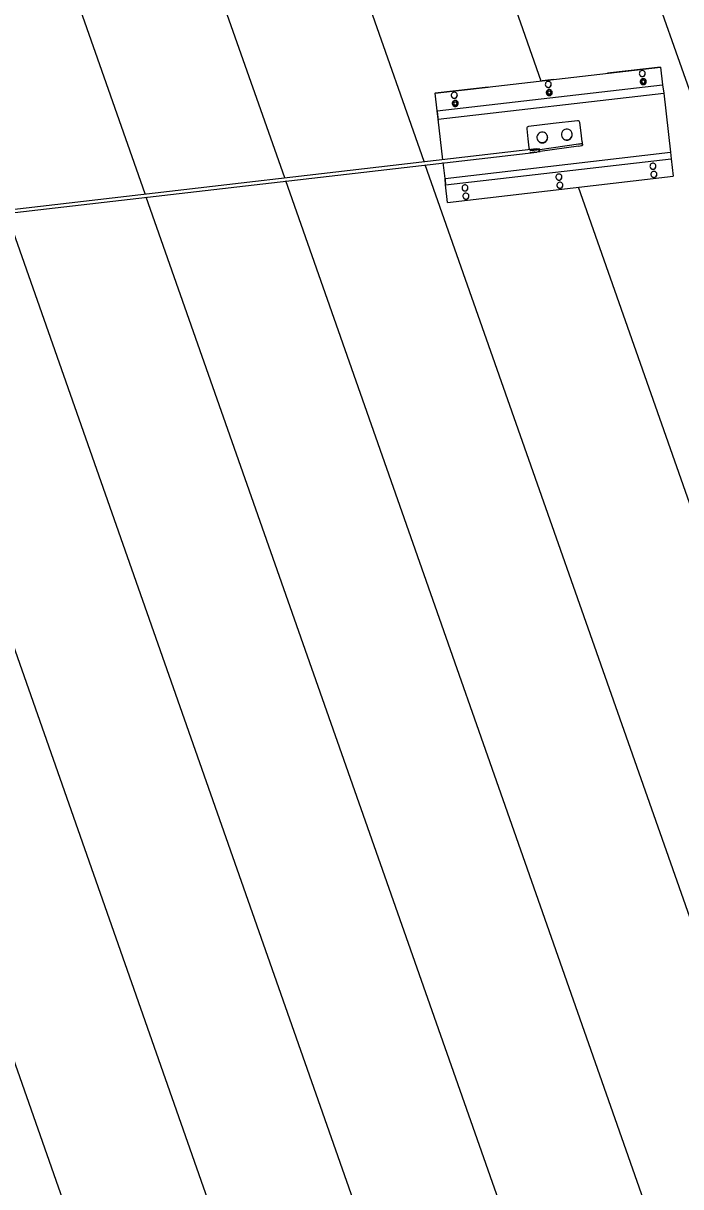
# Model space of a CAD drawing. Header units: millimetres. Extents: x -2355779 to -2216356, y 3874558 to 4068437.
# Drawn here: x -2311568 to -2309970, y 3978117 to 3980943 of the extents above; entities that cross this region are included whole.
import ezdxf

# ---------------------------------------------------------------- set-up
doc = ezdxf.new("R2010")
doc.units = ezdxf.units.MM
for name, color, linetype, lineweight in [('A-ANNO-DIMS', 211, 'Continuous', 5), ('A-ANNO-DIMS-200', 211, 'Continuous', 5), ('A-ROOF-PATT', 132, 'Continuous', 5), ('Q-SPCQ', 91, 'Continuous', 5)]:
    doc.layers.add(name, color=color, linetype=linetype, lineweight=lineweight)
doc.styles.add('Arial', font='arial.ttf', dxfattribs={"height": 500})
doc.dimstyles.new('2_5-Diagonal-_deg_-Decimal_O', dxfattribs={"dimscale": 304.8, "dimtxt": 510.1297, "dimasz": 0.984252, "dimexe": 0.656168, "dimexo": 0.0625, "dimgap": 0.984252, "dimtad": 1, "dimdec": 0, "dimzin": 0, "dimdsep": 46, "dimtxsty": 'Arial', "dimblk1": 'OBLIQUE', "dimblk2": 'OBLIQUE', "dimsah": 1, "dimcen": 0.09, "dimdle": 0.656168, "dimazin": 0, "dimtfac": 1, "dimtdec": 4, "dimtix": 1, "dimtmove": 0, "dimatfit": 3, "dimfxl": 3.28084, "dimfxlon": 1, "dimtvp": 1, "dimtfill": 1, "dimtolj": 1, "dimtzin": 0, "dimlwd": 15, "dimlwe": 15, "dimarcsym": 2})

# ---------------------------------------------------------------- blocks, each defined once
blk = doc.blocks.new('Static Line_Sayfa_Metal Deck_Pan Mount - Up to 15 _ pitch - Max 2 Users-1848369-GA - Part B 6m')
at = {"layer": 'Q-SPCQ'}
for p, q in [((-2310567.3, 3980773.2), (-2310019, 3980836.6)), ((-2310567.3, 3980773.1), (-2310019, 3980836.5)), ((-2310148.2, 3980821.9), (-2310019.1, 3980836.8)), ((-2310019, 3980836.6), (-2310148.2, 3980821.7)), ((-2310148.2, 3980821.7), (-2310148.2, 3980821.9)), ((-2310070.4, 3980818.9), (-2310070.4, 3980818.8)), ((-2310056.6, 3980823.6), (-2310056.6, 3980823.7)), ((-2310019.1, 3980836.8), (-2310019, 3980836.6)), ((-2310019, 3980836.6), (-2310019, 3980836.5)), ((-2310019, 3980836.5), (-2310014.1, 3980793.9)), ((-2310562.4, 3980730.5), (-2310014.1, 3980793.9)), ((-2310307.3, 3980803.5), (-2310293.2, 3980805.1)), ((-2310293.2, 3980804.9), (-2310307.2, 3980803.3)), ((-2310298.9, 3980792.5), (-2310298.9, 3980792.4)), ((-2310293.2, 3980805.1), (-2310279.2, 3980806.7)), ((-2310279.2, 3980806.6), (-2310293.2, 3980804.9)), ((-2310285.1, 3980797.2), (-2310285.1, 3980797.3)), ((-2310279.2, 3980806.7), (-2310279.2, 3980806.6)), ((-2310065.8, 3980800.8), (-2310064, 3980805.1)), ((-2310063.9, 3980804.9), (-2310065.7, 3980800.7)), ((-2310065.7, 3980800.7), (-2310063, 3980797)), ((-2310064, 3980805.1), (-2310059.4, 3980805.6)), ((-2310064, 3980805.1), (-2310063.9, 3980804.9)), ((-2310059.3, 3980805.4), (-2310063.9, 3980804.9)), ((-2310058.5, 3980797.7), (-2310063, 3980797.2)), ((-2310063, 3980797), (-2310058.4, 3980797.5)), ((-2310059.4, 3980805.6), (-2310056.7, 3980801.9)), ((-2310059.4, 3980805.6), (-2310059.3, 3980805.4)), ((-2310056.6, 3980801.7), (-2310059.3, 3980805.4)), ((-2310056.7, 3980801.9), (-2310058.5, 3980797.7)), ((-2310058.5, 3980797.7), (-2310058.4, 3980797.5)), ((-2310058.4, 3980797.5), (-2310056.6, 3980801.7)), ((-2310014.1, 3980793.9), (-2310011.1, 3980773.4)), ((-2310567.4, 3980773.4), (-2310438.3, 3980788.3)), ((-2310567.4, 3980773.4), (-2310567.3, 3980773.2)), ((-2310438.2, 3980788.2), (-2310567.3, 3980773.2)), ((-2310567.3, 3980773.1), (-2310567.3, 3980773.2)), ((-2310562.4, 3980730.5), (-2310567.3, 3980773.1)), ((-2310559.4, 3980710), (-2310011.1, 3980773.4)), ((-2310527.3, 3980766), (-2310527.3, 3980766)), ((-2310513.5, 3980770.8), (-2310513.6, 3980770.9)), ((-2310438.2, 3980788.2), (-2310438.3, 3980788.3)), ((-2310294.2, 3980774.4), (-2310292.4, 3980778.6)), ((-2310292.4, 3980778.5), (-2310294.2, 3980774.3)), ((-2310291.5, 3980770.7), (-2310294.2, 3980774.4)), ((-2310294.2, 3980774.3), (-2310291.5, 3980770.6)), ((-2310292.4, 3980778.6), (-2310287.9, 3980779.2)), ((-2310287.8, 3980779), (-2310292.4, 3980778.5)), ((-2310292.4, 3980778.6), (-2310292.4, 3980778.5)), ((-2310286.9, 3980771.3), (-2310291.5, 3980770.7)), ((-2310291.5, 3980770.6), (-2310286.9, 3980771.1)), ((-2310291.5, 3980770.7), (-2310291.5, 3980770.6)), ((-2310287.9, 3980779.2), (-2310285.1, 3980775.5)), ((-2310287.9, 3980779.2), (-2310287.8, 3980779)), ((-2310285.1, 3980775.3), (-2310287.8, 3980779)), ((-2310286.9, 3980771.1), (-2310285.1, 3980775.3)), ((-2310011.1, 3980773.4), (-2309994.6, 3980629.8)), ((-2310522.7, 3980748), (-2310520.9, 3980752.2)), ((-2310520.8, 3980752), (-2310522.6, 3980747.8)), ((-2310522.6, 3980747.8), (-2310519.9, 3980744.1)), ((-2310520.9, 3980752.2), (-2310516.3, 3980752.7)), ((-2310520.8, 3980752), (-2310520.9, 3980752.2)), ((-2310516.3, 3980752.6), (-2310520.8, 3980752)), ((-2310515.4, 3980744.8), (-2310520, 3980744.3)), ((-2310519.9, 3980744.1), (-2310515.3, 3980744.7)), ((-2310516.3, 3980752.7), (-2310513.6, 3980749.1)), ((-2310516.3, 3980752.6), (-2310516.3, 3980752.7)), ((-2310513.5, 3980748.9), (-2310516.3, 3980752.6)), ((-2310513.6, 3980749.1), (-2310515.4, 3980744.8)), ((-2310515.3, 3980744.7), (-2310515.4, 3980744.8)), ((-2310515.3, 3980744.7), (-2310513.5, 3980748.9)), ((-2310559.4, 3980710), (-2310562.4, 3980730.5)), ((-2310562.2, 3980728.6), (-2310559.3, 3980708)), ((-2310548.2, 3980611.8), (-2310559.4, 3980710)), ((-2310220.8, 3980706.3), (-2310280.4, 3980699.4)), ((-2310344.4, 3980687), (-2310341.5, 3980662.2)), ((-2310280.4, 3980699.4), (-2310340, 3980692.5)), ((-2310234.7, 3980676.8), (-2310234.9, 3980677.4)), ((-2310215.5, 3980703), (-2310215.6, 3980703.2)), ((-2310212.4, 3980677.1), (-2310215.2, 3980701.9)), ((-2310209.9, 3980655.3), (-2310212.4, 3980677.1)), ((-2310341.5, 3980662.2), (-2310339, 3980640.3)), ((-2310319, 3980661.9), (-2310318.8, 3980661.3)), ((-2310312.4, 3980636.8), (-2310218.9, 3980650)), ((-2310294.3, 3980669.9), (-2310294.5, 3980670.5)), ((-2310259.4, 3980668.8), (-2310259.2, 3980668.2)), ((-2310209.4, 3980651.9), (-2310209.5, 3980652.1)), ((-2310208.8, 3980647), (-2310209.4, 3980651.9)), ((-2310320.5, 3980638.2), (-2316004.8, 3979979.8)), ((-2316003.9, 3979971.8), (-2310319.6, 3980630.3)), ((-2310542.9, 3980566.4), (-2309994.6, 3980629.8)), ((-2310218.3, 3980645.1), (-2310311.9, 3980631.9)), ((-2310208.9, 3980647.2), (-2310208.8, 3980647)), ((-2309994.6, 3980629.8), (-2309993.4, 3980614.2)), ((-2310542.9, 3980566.4), (-2310547.3, 3980604.8)), ((-2310541.7, 3980550.7), (-2309993.4, 3980614.2)), ((-2310044.5, 3980593.7), (-2310044.5, 3980593.6)), ((-2310030.7, 3980598.4), (-2310030.7, 3980598.5)), ((-2309993.4, 3980614.2), (-2309988.5, 3980571.6)), ((-2310543.2, 3980568.6), (-2310542, 3980553)), ((-2310541.7, 3980550.7), (-2310542.9, 3980566.4)), ((-2310536.8, 3980508.2), (-2309988.5, 3980571.6)), ((-2310273, 3980567.2), (-2310272.9, 3980567.2)), ((-2310259.2, 3980572), (-2310259.2, 3980572.1)), ((-2310042.2, 3980573.8), (-2310042.2, 3980573.7)), ((-2310028.4, 3980578.6), (-2310028.4, 3980578.7)), ((-2310536.8, 3980508.2), (-2310541.7, 3980550.7)), ((-2310501.4, 3980540.8), (-2310501.4, 3980540.7)), ((-2310487.6, 3980545.6), (-2310487.7, 3980545.7)), ((-2310270.7, 3980547.4), (-2310270.7, 3980547.3)), ((-2310256.9, 3980552.2), (-2310256.9, 3980552.2)), ((-2310499.1, 3980521), (-2310499.1, 3980520.9)), ((-2310485.3, 3980525.7), (-2310485.4, 3980525.8))]:
    blk.add_line(p, q, dxfattribs=at)
at = {"layer": 'Q-SPCQ', "flags": 128}
for points in [[(-2310070.4, 3980818.8), (-2310070.3, 3980818.5), (-2310070.2, 3980818.3), (-2310070.1, 3980818), (-2310069.9, 3980817.7), (-2310069.8, 3980817.5), (-2310069.6, 3980817.2), (-2310069.5, 3980817), (-2310069.3, 3980816.8), (-2310069.1, 3980816.5), (-2310068.9, 3980816.3), (-2310068.7, 3980816.1), (-2310068.5, 3980815.9), (-2310068.3, 3980815.7), (-2310068.1, 3980815.5), (-2310067.8, 3980815.3), (-2310067.6, 3980815.2), (-2310067.3, 3980815), (-2310067.1, 3980814.9), (-2310066.8, 3980814.7), (-2310066.6, 3980814.6), (-2310066.3, 3980814.5), (-2310066, 3980814.4), (-2310065.7, 3980814.3), (-2310065.5, 3980814.2), (-2310065.2, 3980814.1), (-2310064.9, 3980814.1), (-2310064.6, 3980814), (-2310064.3, 3980814), (-2310064, 3980813.9), (-2310063.7, 3980813.9), (-2310063.5, 3980813.9), (-2310063.2, 3980813.9), (-2310062.9, 3980814), (-2310062.6, 3980814), (-2310062.3, 3980814), (-2310062, 3980814.1), (-2310061.7, 3980814.1), (-2310061.4, 3980814.2), (-2310061.2, 3980814.3), (-2310060.9, 3980814.4), (-2310060.6, 3980814.5), (-2310060.4, 3980814.6), (-2310060.1, 3980814.8), (-2310059.8, 3980814.9), (-2310059.6, 3980815.1), (-2310059.3, 3980815.2), (-2310059.1, 3980815.4), (-2310058.9, 3980815.6), (-2310058.7, 3980815.8), (-2310058.4, 3980816), (-2310058.2, 3980816.2), (-2310058, 3980816.4), (-2310057.8, 3980816.6), (-2310057.7, 3980816.8), (-2310057.5, 3980817.1), (-2310057.3, 3980817.3), (-2310057.2, 3980817.6), (-2310057, 3980817.8), (-2310056.9, 3980818.1), (-2310056.8, 3980818.4), (-2310056.7, 3980818.6), (-2310056.6, 3980818.9), (-2310056.5, 3980819.2), (-2310056.4, 3980819.5), (-2310056.4, 3980819.7), (-2310056.3, 3980820), (-2310056.3, 3980820.3), (-2310056.2, 3980820.6), (-2310056.2, 3980820.9), (-2310056.2, 3980821.2), (-2310056.2, 3980821.5), (-2310056.2, 3980821.8), (-2310056.3, 3980822.1)], [(-2310056.3, 3980822.1), (-2310056.3, 3980822.3), (-2310056.3, 3980822.6), (-2310056.4, 3980822.9), (-2310056.5, 3980823.2), (-2310056.6, 3980823.5), (-2310056.6, 3980823.6)], [(-2310298.9, 3980792.4), (-2310298.7, 3980792.1), (-2310298.6, 3980791.8), (-2310298.5, 3980791.6), (-2310298.4, 3980791.3), (-2310298.2, 3980791.1), (-2310298.1, 3980790.8), (-2310297.9, 3980790.6), (-2310297.7, 3980790.3), (-2310297.6, 3980790.1), (-2310297.4, 3980789.9), (-2310297.2, 3980789.7), (-2310297, 3980789.5), (-2310296.7, 3980789.3), (-2310296.5, 3980789.1), (-2310296.3, 3980788.9), (-2310296, 3980788.7), (-2310295.8, 3980788.6), (-2310295.5, 3980788.4), (-2310295.3, 3980788.3), (-2310295, 3980788.2), (-2310294.8, 3980788.1), (-2310294.5, 3980788), (-2310294.2, 3980787.9), (-2310293.9, 3980787.8), (-2310293.6, 3980787.7), (-2310293.4, 3980787.6), (-2310293.1, 3980787.6), (-2310292.8, 3980787.5), (-2310292.5, 3980787.5), (-2310292.2, 3980787.5), (-2310291.9, 3980787.5), (-2310291.6, 3980787.5), (-2310291.3, 3980787.5), (-2310291, 3980787.6), (-2310290.8, 3980787.6), (-2310290.5, 3980787.7), (-2310290.2, 3980787.7), (-2310289.9, 3980787.8), (-2310289.6, 3980787.9), (-2310289.3, 3980788), (-2310289.1, 3980788.1), (-2310288.8, 3980788.2), (-2310288.6, 3980788.4), (-2310288.3, 3980788.5), (-2310288, 3980788.6), (-2310287.8, 3980788.8), (-2310287.6, 3980789), (-2310287.3, 3980789.2), (-2310287.1, 3980789.3), (-2310286.9, 3980789.5), (-2310286.7, 3980789.8), (-2310286.5, 3980790), (-2310286.3, 3980790.2), (-2310286.1, 3980790.4), (-2310286, 3980790.7), (-2310285.8, 3980790.9), (-2310285.6, 3980791.1), (-2310285.5, 3980791.4), (-2310285.4, 3980791.7), (-2310285.3, 3980791.9), (-2310285.1, 3980792.2), (-2310285, 3980792.5), (-2310285, 3980792.8), (-2310284.9, 3980793), (-2310284.8, 3980793.3), (-2310284.8, 3980793.6), (-2310284.7, 3980793.9), (-2310284.7, 3980794.2), (-2310284.7, 3980794.5), (-2310284.7, 3980794.8), (-2310284.7, 3980795.1), (-2310284.7, 3980795.4), (-2310284.7, 3980795.6)], [(-2310284.7, 3980795.6), (-2310284.8, 3980795.9), (-2310284.8, 3980796.2), (-2310284.9, 3980796.5), (-2310284.9, 3980796.8), (-2310285, 3980797.1), (-2310285.1, 3980797.2)], [(-2310068.1, 3980799), (-2310068, 3980798.8), (-2310067.9, 3980798.5), (-2310067.8, 3980798.2), (-2310067.6, 3980798), (-2310067.5, 3980797.7), (-2310067.3, 3980797.5), (-2310067.2, 3980797.2), (-2310067, 3980797), (-2310066.8, 3980796.8), (-2310066.6, 3980796.6), (-2310066.4, 3980796.3), (-2310066.2, 3980796.1), (-2310066, 3980795.9), (-2310065.8, 3980795.8), (-2310065.6, 3980795.6), (-2310065.3, 3980795.4), (-2310065.1, 3980795.3), (-2310064.8, 3980795.1), (-2310064.6, 3980795), (-2310064.3, 3980794.8), (-2310064, 3980794.7), (-2310063.8, 3980794.6), (-2310063.5, 3980794.5), (-2310063.2, 3980794.4), (-2310062.9, 3980794.4), (-2310062.6, 3980794.3), (-2310062.4, 3980794.3), (-2310062.1, 3980794.2), (-2310061.8, 3980794.2), (-2310061.5, 3980794.2), (-2310061.2, 3980794.2), (-2310060.9, 3980794.2), (-2310060.6, 3980794.2), (-2310060.3, 3980794.2), (-2310060, 3980794.3), (-2310059.8, 3980794.3), (-2310059.5, 3980794.4), (-2310059.2, 3980794.5), (-2310058.9, 3980794.6), (-2310058.6, 3980794.7), (-2310058.4, 3980794.8), (-2310058.1, 3980794.9), (-2310057.8, 3980795), (-2310057.6, 3980795.2), (-2310057.3, 3980795.3), (-2310057.1, 3980795.5), (-2310056.9, 3980795.6), (-2310056.6, 3980795.8), (-2310056.4, 3980796), (-2310056.2, 3980796.2), (-2310056, 3980796.4), (-2310055.8, 3980796.6), (-2310055.6, 3980796.9), (-2310055.4, 3980797.1), (-2310055.3, 3980797.3), (-2310055.1, 3980797.6), (-2310054.9, 3980797.8), (-2310054.8, 3980798.1), (-2310054.7, 3980798.3), (-2310054.6, 3980798.6), (-2310054.4, 3980798.9), (-2310054.3, 3980799.1), (-2310054.3, 3980799.4), (-2310054.2, 3980799.7), (-2310054.1, 3980800), (-2310054.1, 3980800.3), (-2310054, 3980800.6), (-2310054, 3980800.8), (-2310054, 3980801.1), (-2310054, 3980801.4), (-2310054, 3980801.7), (-2310054, 3980802), (-2310054, 3980802.3)], [(-2310054, 3980802.3), (-2310054.1, 3980802.6), (-2310054.1, 3980802.9), (-2310054.2, 3980803.1), (-2310054.2, 3980803.4), (-2310054.3, 3980803.7), (-2310054.4, 3980803.9)], [(-2310527.3, 3980766), (-2310527.2, 3980765.7), (-2310527.1, 3980765.4), (-2310527, 3980765.1), (-2310526.8, 3980764.9), (-2310526.7, 3980764.6), (-2310526.5, 3980764.4), (-2310526.4, 3980764.1), (-2310526.2, 3980763.9), (-2310526, 3980763.7), (-2310525.8, 3980763.5), (-2310525.6, 3980763.3), (-2310525.4, 3980763), (-2310525.2, 3980762.9), (-2310525, 3980762.7), (-2310524.7, 3980762.5), (-2310524.5, 3980762.3), (-2310524.3, 3980762.2), (-2310524, 3980762), (-2310523.7, 3980761.9), (-2310523.5, 3980761.8), (-2310523.2, 3980761.6), (-2310522.9, 3980761.5), (-2310522.7, 3980761.4), (-2310522.4, 3980761.3), (-2310522.1, 3980761.3), (-2310521.8, 3980761.2), (-2310521.5, 3980761.2), (-2310521.2, 3980761.1), (-2310521, 3980761.1), (-2310520.7, 3980761.1), (-2310520.4, 3980761.1), (-2310520.1, 3980761.1), (-2310519.8, 3980761.1), (-2310519.5, 3980761.1), (-2310519.2, 3980761.2), (-2310518.9, 3980761.2), (-2310518.6, 3980761.3), (-2310518.4, 3980761.4), (-2310518.1, 3980761.5), (-2310517.8, 3980761.6), (-2310517.5, 3980761.7), (-2310517.3, 3980761.8), (-2310517, 3980761.9), (-2310516.8, 3980762.1), (-2310516.5, 3980762.2), (-2310516.3, 3980762.4), (-2310516, 3980762.6), (-2310515.8, 3980762.7), (-2310515.6, 3980762.9), (-2310515.4, 3980763.1), (-2310515.2, 3980763.3), (-2310515, 3980763.5), (-2310514.8, 3980763.8), (-2310514.6, 3980764), (-2310514.4, 3980764.2), (-2310514.3, 3980764.5), (-2310514.1, 3980764.7), (-2310514, 3980765), (-2310513.8, 3980765.2), (-2310513.7, 3980765.5), (-2310513.6, 3980765.8), (-2310513.5, 3980766.1), (-2310513.4, 3980766.3), (-2310513.3, 3980766.6), (-2310513.3, 3980766.9), (-2310513.2, 3980767.2), (-2310513.2, 3980767.5), (-2310513.2, 3980767.8), (-2310513.1, 3980768.1), (-2310513.1, 3980768.3), (-2310513.1, 3980768.6), (-2310513.2, 3980768.9), (-2310513.2, 3980769.2)], [(-2310513.2, 3980769.2), (-2310513.2, 3980769.5), (-2310513.3, 3980769.8), (-2310513.3, 3980770.1), (-2310513.4, 3980770.4), (-2310513.5, 3980770.6), (-2310513.5, 3980770.8)], [(-2310296.6, 3980772.6), (-2310296.5, 3980772.3), (-2310296.4, 3980772.1), (-2310296.2, 3980771.8), (-2310296.1, 3980771.5), (-2310296, 3980771.3), (-2310295.8, 3980771), (-2310295.6, 3980770.8), (-2310295.5, 3980770.6), (-2310295.3, 3980770.3), (-2310295.1, 3980770.1), (-2310294.9, 3980769.9), (-2310294.7, 3980769.7), (-2310294.5, 3980769.5), (-2310294.2, 3980769.3), (-2310294, 3980769.2), (-2310293.8, 3980769), (-2310293.5, 3980768.8), (-2310293.3, 3980768.7), (-2310293, 3980768.5), (-2310292.8, 3980768.4), (-2310292.5, 3980768.3), (-2310292.2, 3980768.2), (-2310292, 3980768.1), (-2310291.7, 3980768), (-2310291.4, 3980767.9), (-2310291.1, 3980767.9), (-2310290.8, 3980767.8), (-2310290.5, 3980767.8), (-2310290.2, 3980767.8), (-2310289.9, 3980767.8), (-2310289.7, 3980767.8), (-2310289.4, 3980767.8), (-2310289.1, 3980767.8), (-2310288.8, 3980767.8), (-2310288.5, 3980767.9), (-2310288.2, 3980767.9), (-2310287.9, 3980768), (-2310287.6, 3980768), (-2310287.4, 3980768.1), (-2310287.1, 3980768.2), (-2310286.8, 3980768.3), (-2310286.6, 3980768.5), (-2310286.3, 3980768.6), (-2310286, 3980768.7), (-2310285.8, 3980768.9), (-2310285.6, 3980769.1), (-2310285.3, 3980769.2), (-2310285.1, 3980769.4), (-2310284.9, 3980769.6), (-2310284.7, 3980769.8), (-2310284.4, 3980770), (-2310284.3, 3980770.2), (-2310284.1, 3980770.4), (-2310283.9, 3980770.7), (-2310283.7, 3980770.9), (-2310283.6, 3980771.1), (-2310283.4, 3980771.4), (-2310283.3, 3980771.6), (-2310283.1, 3980771.9), (-2310283, 3980772.2), (-2310282.9, 3980772.4), (-2310282.8, 3980772.7), (-2310282.7, 3980773), (-2310282.6, 3980773.3), (-2310282.6, 3980773.6), (-2310282.5, 3980773.8), (-2310282.5, 3980774.1), (-2310282.5, 3980774.4), (-2310282.4, 3980774.7), (-2310282.4, 3980775), (-2310282.4, 3980775.3), (-2310282.4, 3980775.6), (-2310282.5, 3980775.9)], [(-2310282.5, 3980775.9), (-2310282.5, 3980776.2), (-2310282.6, 3980776.4), (-2310282.6, 3980776.7), (-2310282.7, 3980777), (-2310282.8, 3980777.3), (-2310282.8, 3980777.4)], [(-2310525, 3980746.2), (-2310524.9, 3980745.9), (-2310524.8, 3980745.6), (-2310524.7, 3980745.4), (-2310524.6, 3980745.1), (-2310524.4, 3980744.9), (-2310524.3, 3980744.6), (-2310524.1, 3980744.4), (-2310523.9, 3980744.2), (-2310523.8, 3980743.9), (-2310523.6, 3980743.7), (-2310523.4, 3980743.5), (-2310523.2, 3980743.3), (-2310522.9, 3980743.1), (-2310522.7, 3980742.9), (-2310522.5, 3980742.7), (-2310522.2, 3980742.6), (-2310522, 3980742.4), (-2310521.7, 3980742.3), (-2310521.5, 3980742.1), (-2310521.2, 3980742), (-2310521, 3980741.9), (-2310520.7, 3980741.8), (-2310520.4, 3980741.7), (-2310520.1, 3980741.6), (-2310519.9, 3980741.5), (-2310519.6, 3980741.5), (-2310519.3, 3980741.4), (-2310519, 3980741.4), (-2310518.7, 3980741.3), (-2310518.4, 3980741.3), (-2310518.1, 3980741.3), (-2310517.8, 3980741.3), (-2310517.5, 3980741.4), (-2310517.2, 3980741.4), (-2310517, 3980741.4), (-2310516.7, 3980741.5), (-2310516.4, 3980741.5), (-2310516.1, 3980741.6), (-2310515.8, 3980741.7), (-2310515.6, 3980741.8), (-2310515.3, 3980741.9), (-2310515, 3980742), (-2310514.8, 3980742.2), (-2310514.5, 3980742.3), (-2310514.3, 3980742.5), (-2310514, 3980742.6), (-2310513.8, 3980742.8), (-2310513.6, 3980743), (-2310513.3, 3980743.2), (-2310513.1, 3980743.4), (-2310512.9, 3980743.6), (-2310512.7, 3980743.8), (-2310512.5, 3980744), (-2310512.3, 3980744.2), (-2310512.2, 3980744.5), (-2310512, 3980744.7), (-2310511.9, 3980745), (-2310511.7, 3980745.2), (-2310511.6, 3980745.5), (-2310511.5, 3980745.7), (-2310511.4, 3980746), (-2310511.3, 3980746.3), (-2310511.2, 3980746.6), (-2310511.1, 3980746.9), (-2310511, 3980747.1), (-2310511, 3980747.4), (-2310510.9, 3980747.7), (-2310510.9, 3980748), (-2310510.9, 3980748.3), (-2310510.9, 3980748.6), (-2310510.9, 3980748.9), (-2310510.9, 3980749.2), (-2310510.9, 3980749.4)], [(-2310510.9, 3980749.4), (-2310511, 3980749.7), (-2310511, 3980750), (-2310511.1, 3980750.3), (-2310511.2, 3980750.6), (-2310511.2, 3980750.9), (-2310511.3, 3980751)], [(-2310234, 3980674), (-2310234.1, 3980674.5), (-2310234.2, 3980675), (-2310234.3, 3980675.5), (-2310234.4, 3980676), (-2310234.6, 3980676.5), (-2310234.7, 3980676.8)], [(-2310318.8, 3980661.3), (-2310318.6, 3980660.8), (-2310318.4, 3980660.3), (-2310318.2, 3980659.9), (-2310318, 3980659.4), (-2310317.7, 3980658.9), (-2310317.4, 3980658.5), (-2310317.1, 3980658.1), (-2310316.8, 3980657.7), (-2310316.5, 3980657.3), (-2310316.2, 3980656.9), (-2310315.8, 3980656.5), (-2310315.4, 3980656.1), (-2310315, 3980655.8), (-2310314.6, 3980655.4), (-2310314.2, 3980655.1), (-2310313.8, 3980654.8), (-2310313.4, 3980654.5), (-2310312.9, 3980654.3), (-2310312.5, 3980654), (-2310312, 3980653.8), (-2310311.5, 3980653.6), (-2310311, 3980653.4), (-2310310.5, 3980653.2), (-2310310, 3980653.1), (-2310309.5, 3980653), (-2310309, 3980652.9), (-2310308.5, 3980652.8), (-2310308, 3980652.7), (-2310307.5, 3980652.7), (-2310307, 3980652.6), (-2310306.4, 3980652.6), (-2310305.9, 3980652.6), (-2310305.4, 3980652.7), (-2310304.9, 3980652.7), (-2310304.4, 3980652.8), (-2310303.9, 3980652.9), (-2310303.4, 3980653), (-2310302.9, 3980653.2), (-2310302.4, 3980653.3), (-2310301.9, 3980653.5), (-2310301.4, 3980653.7), (-2310300.9, 3980653.9), (-2310300.5, 3980654.1), (-2310300, 3980654.4), (-2310299.6, 3980654.7), (-2310299.1, 3980654.9), (-2310298.7, 3980655.2), (-2310298.3, 3980655.6), (-2310297.9, 3980655.9), (-2310297.5, 3980656.3), (-2310297.2, 3980656.6), (-2310296.8, 3980657), (-2310296.5, 3980657.4), (-2310296.1, 3980657.8), (-2310295.8, 3980658.2), (-2310295.6, 3980658.7), (-2310295.3, 3980659.1), (-2310295, 3980659.6), (-2310294.8, 3980660), (-2310294.6, 3980660.5), (-2310294.4, 3980661), (-2310294.2, 3980661.5), (-2310294.1, 3980662), (-2310293.9, 3980662.5), (-2310293.8, 3980663), (-2310293.7, 3980663.5), (-2310293.6, 3980664), (-2310293.6, 3980664.5), (-2310293.6, 3980665), (-2310293.5, 3980665.6), (-2310293.5, 3980666.1), (-2310293.6, 3980666.6), (-2310293.6, 3980667.1)], [(-2310293.6, 3980667.1), (-2310293.7, 3980667.6), (-2310293.8, 3980668.1), (-2310293.9, 3980668.6), (-2310294, 3980669.1), (-2310294.2, 3980669.6), (-2310294.3, 3980669.9)], [(-2310259.2, 3980668.2), (-2310259, 3980667.7), (-2310258.8, 3980667.2), (-2310258.6, 3980666.8), (-2310258.4, 3980666.3), (-2310258.1, 3980665.8), (-2310257.8, 3980665.4), (-2310257.5, 3980665), (-2310257.2, 3980664.6), (-2310256.9, 3980664.1), (-2310256.6, 3980663.8), (-2310256.2, 3980663.4), (-2310255.8, 3980663), (-2310255.4, 3980662.7), (-2310255, 3980662.3), (-2310254.6, 3980662), (-2310254.2, 3980661.7), (-2310253.8, 3980661.4), (-2310253.3, 3980661.2), (-2310252.9, 3980660.9), (-2310252.4, 3980660.7), (-2310251.9, 3980660.5), (-2310251.4, 3980660.3), (-2310250.9, 3980660.1), (-2310250.4, 3980660), (-2310249.9, 3980659.9), (-2310249.4, 3980659.8), (-2310248.9, 3980659.7), (-2310248.4, 3980659.6), (-2310247.9, 3980659.5), (-2310247.4, 3980659.5), (-2310246.8, 3980659.5), (-2310246.3, 3980659.5), (-2310245.8, 3980659.6), (-2310245.3, 3980659.6), (-2310244.8, 3980659.7), (-2310244.3, 3980659.8), (-2310243.8, 3980659.9), (-2310243.3, 3980660), (-2310242.8, 3980660.2), (-2310242.3, 3980660.4), (-2310241.8, 3980660.6), (-2310241.3, 3980660.8), (-2310240.9, 3980661), (-2310240.4, 3980661.3), (-2310240, 3980661.5), (-2310239.5, 3980661.8), (-2310239.1, 3980662.1), (-2310238.7, 3980662.5), (-2310238.3, 3980662.8), (-2310237.9, 3980663.2), (-2310237.6, 3980663.5), (-2310237.2, 3980663.9), (-2310236.9, 3980664.3), (-2310236.5, 3980664.7), (-2310236.2, 3980665.1), (-2310236, 3980665.6), (-2310235.7, 3980666), (-2310235.4, 3980666.5), (-2310235.2, 3980666.9), (-2310235, 3980667.4), (-2310234.8, 3980667.9), (-2310234.6, 3980668.4), (-2310234.5, 3980668.9), (-2310234.3, 3980669.4), (-2310234.2, 3980669.9), (-2310234.1, 3980670.4), (-2310234, 3980670.9), (-2310234, 3980671.4), (-2310234, 3980671.9), (-2310233.9, 3980672.5), (-2310233.9, 3980673), (-2310234, 3980673.5), (-2310234, 3980674)], [(-2310044.5, 3980593.6), (-2310044.4, 3980593.3), (-2310044.3, 3980593), (-2310044.1, 3980592.8), (-2310044, 3980592.5), (-2310043.9, 3980592.3), (-2310043.7, 3980592), (-2310043.5, 3980591.8), (-2310043.4, 3980591.5), (-2310043.2, 3980591.3), (-2310043, 3980591.1), (-2310042.8, 3980590.9), (-2310042.6, 3980590.7), (-2310042.4, 3980590.5), (-2310042.1, 3980590.3), (-2310041.9, 3980590.1), (-2310041.7, 3980590), (-2310041.4, 3980589.8), (-2310041.2, 3980589.6), (-2310040.9, 3980589.5), (-2310040.7, 3980589.4), (-2310040.4, 3980589.3), (-2310040.1, 3980589.2), (-2310039.8, 3980589.1), (-2310039.6, 3980589), (-2310039.3, 3980588.9), (-2310039, 3980588.8), (-2310038.7, 3980588.8), (-2310038.4, 3980588.8), (-2310038.1, 3980588.7), (-2310037.8, 3980588.7), (-2310037.5, 3980588.7), (-2310037.2, 3980588.7), (-2310037, 3980588.7), (-2310036.7, 3980588.8), (-2310036.4, 3980588.8), (-2310036.1, 3980588.9), (-2310035.8, 3980588.9), (-2310035.5, 3980589), (-2310035.2, 3980589.1), (-2310035, 3980589.2), (-2310034.7, 3980589.3), (-2310034.4, 3980589.4), (-2310034.2, 3980589.6), (-2310033.9, 3980589.7), (-2310033.7, 3980589.9), (-2310033.4, 3980590), (-2310033.2, 3980590.2), (-2310033, 3980590.4), (-2310032.7, 3980590.6), (-2310032.5, 3980590.8), (-2310032.3, 3980591), (-2310032.1, 3980591.2), (-2310031.9, 3980591.4), (-2310031.8, 3980591.6), (-2310031.6, 3980591.9), (-2310031.4, 3980592.1), (-2310031.3, 3980592.4), (-2310031.1, 3980592.6), (-2310031, 3980592.9), (-2310030.9, 3980593.1), (-2310030.8, 3980593.4), (-2310030.7, 3980593.7), (-2310030.6, 3980594), (-2310030.5, 3980594.2), (-2310030.4, 3980594.5), (-2310030.4, 3980594.8), (-2310030.4, 3980595.1), (-2310030.3, 3980595.4), (-2310030.3, 3980595.7), (-2310030.3, 3980596), (-2310030.3, 3980596.3), (-2310030.3, 3980596.6), (-2310030.3, 3980596.8)], [(-2310030.3, 3980596.8), (-2310030.4, 3980597.1), (-2310030.4, 3980597.4), (-2310030.5, 3980597.7), (-2310030.6, 3980598), (-2310030.7, 3980598.3), (-2310030.7, 3980598.4)], [(-2310272.9, 3980567.2), (-2310272.8, 3980566.9), (-2310272.7, 3980566.6), (-2310272.6, 3980566.4), (-2310272.5, 3980566.1), (-2310272.3, 3980565.8), (-2310272.2, 3980565.6), (-2310272, 3980565.4), (-2310271.8, 3980565.1), (-2310271.6, 3980564.9), (-2310271.5, 3980564.7), (-2310271.3, 3980564.5), (-2310271, 3980564.3), (-2310270.8, 3980564.1), (-2310270.6, 3980563.9), (-2310270.4, 3980563.7), (-2310270.1, 3980563.5), (-2310269.9, 3980563.4), (-2310269.6, 3980563.2), (-2310269.4, 3980563.1), (-2310269.1, 3980563), (-2310268.8, 3980562.8), (-2310268.6, 3980562.7), (-2310268.3, 3980562.6), (-2310268, 3980562.6), (-2310267.7, 3980562.5), (-2310267.5, 3980562.4), (-2310267.2, 3980562.4), (-2310266.9, 3980562.3), (-2310266.6, 3980562.3), (-2310266.3, 3980562.3), (-2310266, 3980562.3), (-2310265.7, 3980562.3), (-2310265.4, 3980562.3), (-2310265.1, 3980562.3), (-2310264.8, 3980562.4), (-2310264.6, 3980562.4), (-2310264.3, 3980562.5), (-2310264, 3980562.6), (-2310263.7, 3980562.7), (-2310263.4, 3980562.8), (-2310263.2, 3980562.9), (-2310262.9, 3980563), (-2310262.6, 3980563.1), (-2310262.4, 3980563.3), (-2310262.1, 3980563.4), (-2310261.9, 3980563.6), (-2310261.7, 3980563.8), (-2310261.4, 3980563.9), (-2310261.2, 3980564.1), (-2310261, 3980564.3), (-2310260.8, 3980564.5), (-2310260.6, 3980564.7), (-2310260.4, 3980565), (-2310260.2, 3980565.2), (-2310260, 3980565.4), (-2310259.9, 3980565.7), (-2310259.7, 3980565.9), (-2310259.6, 3980566.2), (-2310259.5, 3980566.4), (-2310259.3, 3980566.7), (-2310259.2, 3980567), (-2310259.1, 3980567.3), (-2310259, 3980567.5), (-2310259, 3980567.8), (-2310258.9, 3980568.1), (-2310258.9, 3980568.4), (-2310258.8, 3980568.7), (-2310258.8, 3980569), (-2310258.8, 3980569.3), (-2310258.8, 3980569.6), (-2310258.8, 3980569.8), (-2310258.8, 3980570.1), (-2310258.8, 3980570.4)], [(-2310258.8, 3980570.4), (-2310258.8, 3980570.7), (-2310258.9, 3980571), (-2310259, 3980571.3), (-2310259, 3980571.6), (-2310259.1, 3980571.8), (-2310259.2, 3980572)], [(-2310042.2, 3980573.7), (-2310042.1, 3980573.5), (-2310042, 3980573.2), (-2310041.9, 3980572.9), (-2310041.7, 3980572.7), (-2310041.6, 3980572.4), (-2310041.4, 3980572.2), (-2310041.3, 3980571.9), (-2310041.1, 3980571.7), (-2310040.9, 3980571.5), (-2310040.7, 3980571.2), (-2310040.5, 3980571), (-2310040.3, 3980570.8), (-2310040.1, 3980570.6), (-2310039.9, 3980570.5), (-2310039.6, 3980570.3), (-2310039.4, 3980570.1), (-2310039.1, 3980569.9), (-2310038.9, 3980569.8), (-2310038.6, 3980569.7), (-2310038.4, 3980569.5), (-2310038.1, 3980569.4), (-2310037.8, 3980569.3), (-2310037.6, 3980569.2), (-2310037.3, 3980569.1), (-2310037, 3980569.1), (-2310036.7, 3980569), (-2310036.4, 3980568.9), (-2310036.1, 3980568.9), (-2310035.8, 3980568.9), (-2310035.5, 3980568.9), (-2310035.3, 3980568.9), (-2310035, 3980568.9), (-2310034.7, 3980568.9), (-2310034.4, 3980568.9), (-2310034.1, 3980569), (-2310033.8, 3980569), (-2310033.5, 3980569.1), (-2310033.2, 3980569.2), (-2310033, 3980569.3), (-2310032.7, 3980569.4), (-2310032.4, 3980569.5), (-2310032.2, 3980569.6), (-2310031.9, 3980569.7), (-2310031.6, 3980569.9), (-2310031.4, 3980570), (-2310031.1, 3980570.2), (-2310030.9, 3980570.3), (-2310030.7, 3980570.5), (-2310030.5, 3980570.7), (-2310030.2, 3980570.9), (-2310030, 3980571.1), (-2310029.8, 3980571.3), (-2310029.7, 3980571.6), (-2310029.5, 3980571.8), (-2310029.3, 3980572), (-2310029.1, 3980572.3), (-2310029, 3980572.5), (-2310028.8, 3980572.8), (-2310028.7, 3980573), (-2310028.6, 3980573.3), (-2310028.5, 3980573.6), (-2310028.4, 3980573.8), (-2310028.3, 3980574.1), (-2310028.2, 3980574.4), (-2310028.2, 3980574.7), (-2310028.1, 3980575), (-2310028.1, 3980575.3), (-2310028, 3980575.5), (-2310028, 3980575.8), (-2310028, 3980576.1), (-2310028, 3980576.4), (-2310028, 3980576.7), (-2310028.1, 3980577)], [(-2310028.1, 3980577), (-2310028.1, 3980577.3), (-2310028.1, 3980577.6), (-2310028.2, 3980577.9), (-2310028.3, 3980578.1), (-2310028.4, 3980578.4), (-2310028.4, 3980578.6)], [(-2310501.4, 3980540.7), (-2310501.3, 3980540.5), (-2310501.2, 3980540.2), (-2310501.1, 3980539.9), (-2310500.9, 3980539.7), (-2310500.8, 3980539.4), (-2310500.6, 3980539.2), (-2310500.5, 3980538.9), (-2310500.3, 3980538.7), (-2310500.1, 3980538.5), (-2310499.9, 3980538.2), (-2310499.7, 3980538), (-2310499.5, 3980537.8), (-2310499.3, 3980537.6), (-2310499.1, 3980537.4), (-2310498.8, 3980537.3), (-2310498.6, 3980537.1), (-2310498.3, 3980536.9), (-2310498.1, 3980536.8), (-2310497.8, 3980536.7), (-2310497.6, 3980536.5), (-2310497.3, 3980536.4), (-2310497, 3980536.3), (-2310496.8, 3980536.2), (-2310496.5, 3980536.1), (-2310496.2, 3980536.1), (-2310495.9, 3980536), (-2310495.6, 3980535.9), (-2310495.3, 3980535.9), (-2310495, 3980535.9), (-2310494.8, 3980535.9), (-2310494.5, 3980535.9), (-2310494.2, 3980535.9), (-2310493.9, 3980535.9), (-2310493.6, 3980535.9), (-2310493.3, 3980536), (-2310493, 3980536), (-2310492.7, 3980536.1), (-2310492.4, 3980536.2), (-2310492.2, 3980536.2), (-2310491.9, 3980536.3), (-2310491.6, 3980536.5), (-2310491.4, 3980536.6), (-2310491.1, 3980536.7), (-2310490.8, 3980536.9), (-2310490.6, 3980537), (-2310490.4, 3980537.2), (-2310490.1, 3980537.3), (-2310489.9, 3980537.5), (-2310489.7, 3980537.7), (-2310489.5, 3980537.9), (-2310489.2, 3980538.1), (-2310489, 3980538.3), (-2310488.9, 3980538.5), (-2310488.7, 3980538.8), (-2310488.5, 3980539), (-2310488.3, 3980539.3), (-2310488.2, 3980539.5), (-2310488.1, 3980539.8), (-2310487.9, 3980540), (-2310487.8, 3980540.3), (-2310487.7, 3980540.6), (-2310487.6, 3980540.8), (-2310487.5, 3980541.1), (-2310487.4, 3980541.4), (-2310487.4, 3980541.7), (-2310487.3, 3980542), (-2310487.3, 3980542.3), (-2310487.2, 3980542.5), (-2310487.2, 3980542.8), (-2310487.2, 3980543.1), (-2310487.2, 3980543.4), (-2310487.2, 3980543.7), (-2310487.3, 3980544)], [(-2310487.3, 3980544), (-2310487.3, 3980544.3), (-2310487.4, 3980544.6), (-2310487.4, 3980544.9), (-2310487.5, 3980545.1), (-2310487.6, 3980545.4), (-2310487.6, 3980545.6)], [(-2310270.7, 3980547.3), (-2310270.6, 3980547), (-2310270.4, 3980546.8), (-2310270.3, 3980546.5), (-2310270.2, 3980546.2), (-2310270, 3980546), (-2310269.9, 3980545.7), (-2310269.7, 3980545.5), (-2310269.5, 3980545.3), (-2310269.4, 3980545), (-2310269.2, 3980544.8), (-2310269, 3980544.6), (-2310268.8, 3980544.4), (-2310268.5, 3980544.2), (-2310268.3, 3980544), (-2310268.1, 3980543.9), (-2310267.8, 3980543.7), (-2310267.6, 3980543.5), (-2310267.3, 3980543.4), (-2310267.1, 3980543.2), (-2310266.8, 3980543.1), (-2310266.6, 3980543), (-2310266.3, 3980542.9), (-2310266, 3980542.8), (-2310265.7, 3980542.7), (-2310265.5, 3980542.6), (-2310265.2, 3980542.6), (-2310264.9, 3980542.5), (-2310264.6, 3980542.5), (-2310264.3, 3980542.5), (-2310264, 3980542.4), (-2310263.7, 3980542.4), (-2310263.4, 3980542.5), (-2310263.1, 3980542.5), (-2310262.8, 3980542.5), (-2310262.6, 3980542.5), (-2310262.3, 3980542.6), (-2310262, 3980542.7), (-2310261.7, 3980542.7), (-2310261.4, 3980542.8), (-2310261.2, 3980542.9), (-2310260.9, 3980543), (-2310260.6, 3980543.2), (-2310260.4, 3980543.3), (-2310260.1, 3980543.4), (-2310259.9, 3980543.6), (-2310259.6, 3980543.7), (-2310259.4, 3980543.9), (-2310259.1, 3980544.1), (-2310258.9, 3980544.3), (-2310258.7, 3980544.5), (-2310258.5, 3980544.7), (-2310258.3, 3980544.9), (-2310258.1, 3980545.1), (-2310257.9, 3980545.4), (-2310257.8, 3980545.6), (-2310257.6, 3980545.8), (-2310257.5, 3980546.1), (-2310257.3, 3980546.3), (-2310257.2, 3980546.6), (-2310257.1, 3980546.9), (-2310257, 3980547.1), (-2310256.9, 3980547.4), (-2310256.8, 3980547.7), (-2310256.7, 3980548), (-2310256.6, 3980548.3), (-2310256.6, 3980548.5), (-2310256.5, 3980548.8), (-2310256.5, 3980549.1), (-2310256.5, 3980549.4), (-2310256.5, 3980549.7), (-2310256.5, 3980550), (-2310256.5, 3980550.3), (-2310256.5, 3980550.6)], [(-2310256.5, 3980550.6), (-2310256.6, 3980550.9), (-2310256.6, 3980551.1), (-2310256.7, 3980551.4), (-2310256.7, 3980551.7), (-2310256.8, 3980552), (-2310256.9, 3980552.2)], [(-2310499.1, 3980520.9), (-2310499, 3980520.6), (-2310498.9, 3980520.4), (-2310498.8, 3980520.1), (-2310498.6, 3980519.8), (-2310498.5, 3980519.6), (-2310498.3, 3980519.3), (-2310498.2, 3980519.1), (-2310498, 3980518.9), (-2310497.8, 3980518.6), (-2310497.6, 3980518.4), (-2310497.4, 3980518.2), (-2310497.2, 3980518), (-2310497, 3980517.8), (-2310496.8, 3980517.6), (-2310496.5, 3980517.4), (-2310496.3, 3980517.3), (-2310496.1, 3980517.1), (-2310495.8, 3980517), (-2310495.6, 3980516.8), (-2310495.3, 3980516.7), (-2310495, 3980516.6), (-2310494.8, 3980516.5), (-2310494.5, 3980516.4), (-2310494.2, 3980516.3), (-2310493.9, 3980516.2), (-2310493.6, 3980516.2), (-2310493.3, 3980516.1), (-2310493.1, 3980516.1), (-2310492.8, 3980516), (-2310492.5, 3980516), (-2310492.2, 3980516), (-2310491.9, 3980516), (-2310491.6, 3980516), (-2310491.3, 3980516.1), (-2310491, 3980516.1), (-2310490.7, 3980516.2), (-2310490.4, 3980516.2), (-2310490.2, 3980516.3), (-2310489.9, 3980516.4), (-2310489.6, 3980516.5), (-2310489.3, 3980516.6), (-2310489.1, 3980516.7), (-2310488.8, 3980516.9), (-2310488.6, 3980517), (-2310488.3, 3980517.2), (-2310488.1, 3980517.3), (-2310487.8, 3980517.5), (-2310487.6, 3980517.7), (-2310487.4, 3980517.9), (-2310487.2, 3980518.1), (-2310487, 3980518.3), (-2310486.8, 3980518.5), (-2310486.6, 3980518.7), (-2310486.4, 3980518.9), (-2310486.2, 3980519.2), (-2310486.1, 3980519.4), (-2310485.9, 3980519.7), (-2310485.8, 3980519.9), (-2310485.6, 3980520.2), (-2310485.5, 3980520.4), (-2310485.4, 3980520.7), (-2310485.3, 3980521), (-2310485.2, 3980521.3), (-2310485.2, 3980521.6), (-2310485.1, 3980521.8), (-2310485, 3980522.1), (-2310485, 3980522.4), (-2310485, 3980522.7), (-2310484.9, 3980523), (-2310484.9, 3980523.3), (-2310484.9, 3980523.6), (-2310485, 3980523.9), (-2310485, 3980524.1)], [(-2310485, 3980524.1), (-2310485, 3980524.4), (-2310485.1, 3980524.7), (-2310485.1, 3980525), (-2310485.2, 3980525.3), (-2310485.3, 3980525.6), (-2310485.3, 3980525.7)]]:
    blk.add_lwpolyline(points, dxfattribs=at)
at = {"layer": 'Q-SPCQ'}
for centre, major_axis, ratio, start_param, end_param in [((-2310063.5, 3980821.3), (6.89, 2.42), 0.99863, 6.060024, 9.201617), ((-2310063.5, 3980821.3), (6.89, 2.42), 0.99863, 2.918431, 3.965629), ((-2310063.5, 3980821.3), (6.89, 2.42), 0.99863, 4.438522, 6.060024), ((-2310292, 3980794.9), (6.89, 2.42), 0.99863, 6.060024, 9.201617), ((-2310292, 3980794.9), (6.89, 2.42), 0.99863, 2.918431, 3.965629), ((-2310292, 3980794.9), (6.89, 2.42), 0.99863, 4.438522, 6.060024), ((-2310061.2, 3980801.5), (6.87, 2.42), 0.99863, 6.060024, 9.201617), ((-2310061.2, 3980801.5), (6.87, 2.42), 0.99863, 2.918431, 6.060024), ((-2310520.5, 3980768.4), (6.89, 2.42), 0.99863, 6.060024, 9.201617), ((-2310520.5, 3980768.4), (6.89, 2.42), 0.99863, 2.918431, 3.965629), ((-2310520.5, 3980768.4), (6.89, 2.42), 0.99863, 4.438522, 6.060024), ((-2310289.7, 3980775), (6.87, 2.42), 0.99863, 6.060024, 9.201617), ((-2310289.7, 3980775), (6.87, 2.42), 0.99863, 2.918431, 6.060024), ((-2310518.2, 3980748.6), (6.87, 2.42), 0.99863, 6.060024, 9.201617), ((-2310518.2, 3980748.6), (6.87, 2.42), 0.99863, 2.918431, 6.060024), ((-2310220.2, 3980701.3), (4.72, 1.66), 0.99863, 6.060024, 7.63082), ((-2310339.4, 3980687.5), (4.72, 1.66), 0.99863, 1.347635, 2.918431), ((-2310306.7, 3980666.2), (12.3, 4.3), 0.99863, 6.060024, 9.201617), ((-2310247.1, 3980673.1), (12.3, 4.3), 0.99863, 6.060024, 9.201617), ((-2310306.7, 3980666.2), (12.3, 4.3), 0.99863, 2.918431, 6.060024), ((-2310247.1, 3980673.1), (12.3, 4.3), 0.99863, 2.918431, 6.060024), ((-2310226.8, 3980649.9), (17.4, 2), 0.051038, 5.177773, 6.294783), ((-2310209.8, 3980655.1), (-0.34, 2.98), 0.011583, 1.519733, 3.090529), ((-2310209.8, 3980655.1), (-0.92, 7.95), 0.011583, 2.043331, 3.090529), ((-2310338.9, 3980640.2), (-0.34, 2.98), 0.011583, 1.519733, 3.090529), ((-2310338.9, 3980640.2), (-0.92, 7.95), 0.011583, 1.781532, 2.043331), ((-2310320.3, 3980636.7), (17.4, 2), 0.051038, 3.406263, 5.177773), ((-2310319.8, 3980631.8), (17.4, 2), 0.051038, 3.406263, 5.177773), ((-2310320.3, 3980636.7), (7.45, 0.86), 0.051038, 0.011598, 3.141593), ((-2310320.3, 3980636.7), (7.45, 0.86), 0.051038, 3.153191, 6.283185), ((-2310319.8, 3980631.8), (7.45, 0.86), 0.051038, 3.676789, 3.938589), ((-2310320.1, 3980634.2), (-0.46, 3.97), 0.011583, 6.232122, 7.279319), ((-2310320.1, 3980634.2), (-0.46, 3.97), 0.011583, 5.184924, 6.232122), ((-2310320.1, 3980634.2), (-0.46, 3.97), 0.011583, 2.56693, 3.090529), ((-2310320.1, 3980634.2), (-0.46, 3.97), 0.011583, 3.090529, 3.614128), ((-2310319.8, 3980631.8), (7.45, 0.86), 0.051038, 0.273397, 1.058796), ((-2310319.8, 3980631.8), (7.45, 0.86), 0.051038, 5.247586, 6.032984), ((-2310226.2, 3980645), (17.4, 2), 0.051038, 5.177773, 6.294783), ((-2310037.6, 3980596.1), (6.89, 2.42), 0.99863, 6.060024, 9.201617), ((-2310037.6, 3980596.1), (6.89, 2.42), 0.99863, 2.918431, 3.965629), ((-2310037.6, 3980596.1), (6.89, 2.42), 0.99863, 4.438522, 6.060024), ((-2310266.1, 3980569.7), (6.89, 2.42), 0.99863, 6.060024, 9.201617), ((-2310266.1, 3980569.7), (6.89, 2.42), 0.99863, 2.918431, 3.965629), ((-2310266.1, 3980569.7), (6.89, 2.42), 0.99863, 4.438522, 6.060024), ((-2310035.3, 3980576.2), (6.89, 2.42), 0.99863, 6.060024, 9.201617), ((-2310035.3, 3980576.2), (6.89, 2.42), 0.99863, 2.918431, 3.965629), ((-2310035.3, 3980576.2), (6.89, 2.42), 0.99863, 4.438522, 6.060024), ((-2310494.5, 3980543.2), (6.89, 2.42), 0.99863, 6.060024, 9.201617), ((-2310494.5, 3980543.2), (6.89, 2.42), 0.99863, 2.918431, 3.965629), ((-2310494.5, 3980543.2), (6.89, 2.42), 0.99863, 4.438522, 6.060024), ((-2310263.8, 3980549.8), (6.89, 2.42), 0.99863, 6.060024, 9.201617), ((-2310263.8, 3980549.8), (6.89, 2.42), 0.99863, 2.918431, 3.965629), ((-2310263.8, 3980549.8), (6.89, 2.42), 0.99863, 4.438522, 6.060024), ((-2310492.3, 3980523.4), (6.89, 2.42), 0.99863, 6.060024, 9.201617), ((-2310492.3, 3980523.4), (6.89, 2.42), 0.99863, 2.918431, 3.965629), ((-2310492.3, 3980523.4), (6.89, 2.42), 0.99863, 4.438522, 6.060024)]:
    blk.add_ellipse(centre, major_axis=major_axis, ratio=ratio, start_param=start_param, end_param=end_param, dxfattribs=at)
blk = doc.blocks.new('DIMBLOCK1-GA - Part B 6m')
at = {"layer": 'A-ANNO-DIMS-200', "lineweight": 15}
for p, q in [((-2327823, 4050069.3), (-2327854.3, 4050266.8)), ((-2327823, 4050069.3), (-2327698.4, 4050240.9)), ((-2327823, 4050069.3), (-2327947.7, 4049897.6)), ((-2327823, 4050069.3), (-2327823, 4050069.3)), ((-2327823, 4050069.3), (-2327772.6, 4049750.7)), ((-2337983.3, 4048155.4), (-2338052.2, 4048470.6)), ((-2337983.3, 4048155.4), (-2337868.8, 4048334)), ((-2337983.3, 4048155.4), (-2338097.8, 4047976.9)), ((-2337983.3, 4048155.4), (-2337940.6, 4047960.1))]:
    blk.add_line(p, q, dxfattribs=at)
for start, end in [(98.935842, 102.398894), (99.000328, 102.334407)]:
    blk.add_arc((-2300023.8, 3874558.4), 177698.8, start, end, dxfattribs=at)
at = {"layer": 'A-ANNO-DIMS-200', "color": 0, "lineweight": 15, "insert": (-2333894.9, 4049967.9), "char_height": 500, "width": 1958.898, "attachment_point": 1, "rotation": 10.6674, "line_spacing_factor": 0.941778, "style": 'Arial', "bg_fill": 3, "box_fill_scale": 1.25, "bg_fill_color": 256, "bg_fill_true_color": 13158600, "bg_fill_transparency": 0}
blk.add_mtext('3.33°', dxfattribs=at)
blk = doc.blocks.new('_Oblique')
at = {"color": 0, "linetype": 'ByBlock', "lineweight": -2}
blk.add_line((-0.5, -0.5), (0.5, 0.5), dxfattribs=at)
blk = doc.blocks.new('DIMBLOCK2-GA - Part B 6m')
at = {"layer": 'A-ANNO-DIMS-200', "lineweight": 15}
for p, q in [((-2337980.3, 4048141.9), (-2338057.2, 4048493.2)), ((-2337980.3, 4048141.9), (-2337865.8, 4048320.4)), ((-2337980.3, 4048141.9), (-2338094.8, 4047963.3)), ((-2337980.3, 4048141.9), (-2337980.3, 4048141.9)), ((-2337980.3, 4048141.9), (-2337937.6, 4047946.5)), ((-2348008.1, 4045641.5), (-2348105.2, 4045987.8)), ((-2348008.1, 4045641.5), (-2347904.2, 4045826.4)), ((-2348008.1, 4045641.5), (-2348112, 4045456.6)), ((-2348008.1, 4045641.5), (-2347954.1, 4045448.9))]:
    blk.add_line(p, q, dxfattribs=at)
for start, end in [(102.269916, 105.731899), (102.334407, 105.667407)]:
    blk.add_arc((-2300023.8, 3874558.4), 177684.9, start, end, dxfattribs=at)
at = {"layer": 'A-ANNO-DIMS-200', "color": 0, "lineweight": 15, "insert": (-2344034, 4047688.1), "char_height": 500, "width": 1958.898, "attachment_point": 1, "rotation": 14.0009, "line_spacing_factor": 0.941778, "style": 'Arial', "bg_fill": 3, "box_fill_scale": 1.25, "bg_fill_color": 256, "bg_fill_true_color": 13158600, "bg_fill_transparency": 0}
blk.add_mtext('3.33°', dxfattribs=at)

msp = doc.modelspace()

# ---------------------------------------------------------------- hatches: boundary and pattern name
at = {"layer": 'A-ROOF-PATT'}
h = msp.add_hatch(dxfattribs=at)
h.set_pattern_fill('FP_4', color=256, style=0, pattern_type=2)
h.set_pattern_definition([(109.367, (-4018.33, 11431.97), (-314.1568, -110.428734), [])])
h.paths.add_polyline_path([(-2352562.9, 3967433.9), (-2298471.9, 3967434.6), (-2305717.9, 3993269.2), (-2317088.1, 3995686), (-2318295.3, 3999191.8), (-2318276.8, 3999198), (-2317990.3, 3999297.2), (-2319737.4, 3999020.5), (-2318990.1, 3994314.6), (-2318988.5, 3994311.3), (-2318969.6, 3994178.2), (-2318969.6, 3994172.8), (-2318935.7, 3993965.6), (-2318889.7, 3993781.2), (-2318906.9, 3993777), (-2318877.5, 3993591.4), (-2319973, 3993338.7), (-2319896.7, 3993032.7), (-2318831, 3993296.2), (-2318742.7, 3992936.6), (-2339240.9, 3987830.5), (-2339329.9, 3988189.8), (-2329605.1, 3990613.3), (-2329686.5, 3990939.8), (-2338999.4, 3988618.9), (-2338994.7, 3988605.2), (-2339351.2, 3988485.4), (-2339348, 3988476.3), (-2339418.8, 3988454.3), (-2339421.5, 3988456.8), (-2339429.3, 3988456.2), (-2341201.2, 3993601.8), (-2352562.9, 3989688.5), (-2352562.9, 3975751.6), (-2350541.4, 3975985.4), (-2350556.5, 3976127.1), (-2350507.9, 3976132.3), (-2350495.8, 3976129.7), (-2350495.1, 3976131.6), (-2350329.4, 3976150.1), (-2350329.4, 3976150.7), (-2350307.6, 3976155.9), (-2350269.5, 3976159.1), (-2350253.3, 3976018.8), (-2344809.5, 3976648.4), (-2344824.6, 3976790), (-2344776.1, 3976795.3), (-2344764, 3976792.6), (-2344763.2, 3976794.5), (-2344597.6, 3976813), (-2344597.6, 3976813.7), (-2344575.7, 3976818.8), (-2344537.6, 3976822), (-2344521.5, 3976681.7), (-2339077.7, 3977311.3), (-2339092.8, 3977453), (-2339044.3, 3977458.2), (-2339032.2, 3977455.6), (-2339031.4, 3977457.4), (-2338865.8, 3977475.9), (-2338865.8, 3977476.6), (-2338843.9, 3977481.8), (-2338805.8, 3977484.9), (-2338789.6, 3977344.6), (-2333345.9, 3977974.2), (-2333361, 3978115.9), (-2333312.4, 3978121.1), (-2333300.3, 3978118.5), (-2333299.6, 3978120.3), (-2333133.9, 3978138.9), (-2333133.9, 3978139.5), (-2333112.1, 3978144.7), (-2333074, 3978147.8), (-2333057.8, 3978007.5), (-2327614, 3978637.1), (-2327629.1, 3978778.8), (-2327580.6, 3978784), (-2327568.5, 3978781.4), (-2327567.7, 3978783.2), (-2327402.1, 3978801.8), (-2327402.1, 3978802.4), (-2327380.2, 3978807.6), (-2327342.1, 3978810.7), (-2327326, 3978670.4), (-2321882.2, 3979300.1), (-2321897.3, 3979441.7), (-2321848.8, 3979447), (-2321836.7, 3979444.3), (-2321835.9, 3979446.2), (-2321670.3, 3979464.7), (-2321670.3, 3979465.4), (-2321648.4, 3979470.5), (-2321610.3, 3979473.7), (-2321594.1, 3979333.4), (-2316150.4, 3979963), (-2316165.5, 3980104.7), (-2316116.9, 3980109.9), (-2316104.8, 3980107.2), (-2316104.1, 3980109.1), (-2315938.4, 3980127.6), (-2315938.4, 3980128.3), (-2315916.6, 3980133.5), (-2315878.4, 3980136.6), (-2315862.3, 3979996.3), (-2310548.2, 3980612.5), (-2310567.3, 3980773.2), (-2310019, 3980836.5), (-2309988.6, 3980571.6), (-2310536.9, 3980508.3), (-2310547.3, 3980604.8), (-2310657.9, 3980591.8), (-2311033.1, 3980548.3), (-2312105.4, 3980424.2), (-2312131.9, 3980421.2), (-2312152.5, 3980418.4), (-2312207.4, 3980411.6), (-2312279.7, 3980403.2), (-2315861.4, 3979988.7), (-2315856.9, 3979939.3), (-2315904.1, 3979933.7), (-2315915.8, 3979931.5), (-2315916.6, 3979929.7), (-2316082.2, 3979911.3), (-2316083.2, 3979910.7), (-2316105, 3979910.5), (-2316144, 3979907.3), (-2316149.5, 3979955), (-2321593.2, 3979325.4), (-2321588.7, 3979276.4), (-2321635.9, 3979270.7), (-2321647.6, 3979268.6), (-2321648.4, 3979266.8), (-2321814, 3979248.4), (-2321814, 3979247.7), (-2321850.1, 3979246), (-2321875.8, 3979244.4), (-2321881.3, 3979292.1), (-2327325, 3978662.5), (-2327320.5, 3978613.4), (-2327367.8, 3978607.8), (-2327379.5, 3978605.7), (-2327380.2, 3978603.9), (-2327545.9, 3978585.4), (-2327545.9, 3978584.7), (-2327582, 3978583.1), (-2327607.6, 3978581.5), (-2327613.1, 3978629.2), (-2333056.9, 3977999.6), (-2333052.4, 3977950.5), (-2333099.6, 3977944.9), (-2333111.3, 3977942.7), (-2333112.1, 3977940.9), (-2333277.7, 3977922.5), (-2333277.7, 3977921.8), (-2333313.8, 3977920.2), (-2333339.5, 3977918.5), (-2333345, 3977966.3), (-2338788.5, 3977335.3), (-2338784.2, 3977287.6), (-2338831.4, 3977282), (-2338843.1, 3977279.8), (-2338843.9, 3977278), (-2339009.5, 3977259.6), (-2339010.6, 3977259), (-2339032.3, 3977258.8), (-2339071.3, 3977255.6), (-2339076.8, 3977303.3), (-2344520.5, 3976673.7), (-2344516, 3976624.7), (-2344563.3, 3976619.1), (-2344575, 3976616.9), (-2344575.7, 3976615.1), (-2344741.4, 3976596.7), (-2344741.4, 3976596), (-2344777.5, 3976594.3), (-2344803.1, 3976592.7), (-2344808.6, 3976640.4), (-2350252.4, 3976010.8), (-2350247.9, 3975961.7), (-2350295.1, 3975956.1), (-2350306.8, 3975954), (-2350307.6, 3975952.2), (-2350473.2, 3975933.8), (-2350473.2, 3975933), (-2350509.3, 3975931.4), (-2350535, 3975929.8), (-2350540.5, 3975977.5), (-2352562.9, 3975743.6), (-2352562.9, 3972012.5)])
h.paths.add_polyline_path([(-2313139.6, 3980303.6), (-2313120.2, 3980306.2), (-2313131.2, 3980304.6)])
h.paths.add_polyline_path([(-2339429.3, 3988462.3), (-2339428.7, 3988464.7), (-2339444.2, 3988505.5), (-2339443.7, 3988504), (-2339429.3, 3988462.4)])
h.paths.add_polyline_path([(-2339352.2, 3988488.3), (-2338998.5, 3988607), (-2339002.3, 3988618.2), (-2339196, 3988572), (-2339214.8, 3988651.2), (-2339028.9, 3988697.5), (-2339030.4, 3988701.8), (-2339027.5, 3988702.8), (-2339026, 3988698.2), (-2325794, 3991995.8), (-2329361.1, 3991171.7), (-2339363.5, 3988679), (-2339409.5, 3988857.3), (-2339471.7, 3988835.4), (-2339353.4, 3988491.9)])
h.paths.add_polyline_path([(-2339530.8, 3988768.8), (-2339531.1, 3988771.3), (-2339531.1, 3988769.8)])
h.paths.add_polyline_path([(-2339476.2, 3988848.3), (-2339406.1, 3988872.5), (-2339398.1, 3988879.7), (-2339398.5, 3988893.4), (-2339554.4, 3989341.2), (-2339558.7, 3989346.1), (-2339571.3, 3989346.1), (-2339639.5, 3989322.6), (-2339482.8, 3988867.7)])
h.paths.add_polyline_path([(-2339346.1, 3988879.2), (-2339265.9, 3988900.1), (-2341051.7, 3993980.5), (-2350565.4, 3990636.5), (-2350557.1, 3990616.7), (-2350553.7, 3990612.9), (-2350543.5, 3990612.9), (-2341066.8, 3993875.9), (-2341004.9, 3993696.2), (-2341042.6, 3993683.2), (-2341034.4, 3993659.3), (-2341122.3, 3993629), (-2339643.8, 3989335.1), (-2339457.1, 3989399.4), (-2339452.8, 3989386.9), (-2339533.9, 3989359), (-2339541.9, 3989351.7), (-2339541.5, 3989338.1), (-2339385.8, 3988890.5), (-2339381.2, 3988885.4), (-2339367.6, 3988885.7), (-2339289.5, 3988912.6), (-2339285.2, 3988900.1), (-2339330, 3988884.7)])
h.paths.add_polyline_path([(-2352562.9, 3989917.4), (-2350574.6, 3990602.2), (-2350568.1, 3990608.4), (-2350568.1, 3990618.2), (-2350574.6, 3990633.2), (-2352562.9, 3989934.3)])
h.paths.add_polyline_path([(-2349820.2, 3989930.1), (-2349848.4, 3989937.7), (-2349871.6, 3989955.5), (-2349886.3, 3989980.9), (-2349890.1, 3990009.9), (-2349882.5, 3990038.1), (-2349864.7, 3990061.3), (-2349839.3, 3990076), (-2349810.3, 3990079.8), (-2349782, 3990072.2), (-2349758.8, 3990054.4), (-2349744.1, 3990027.9), (-2349740.4, 3990000), (-2349748, 3989971.7), (-2349765.8, 3989948.5), (-2349791.1, 3989933.9), (-2349810.3, 3989931.4)])
h.paths.add_polyline_path([(-2345822.6, 3991282.3), (-2345850.9, 3991289.8), (-2345874.1, 3991307.7), (-2345888.7, 3991333), (-2345892.6, 3991362), (-2345885, 3991390.3), (-2345867.1, 3991413.5), (-2345841.8, 3991428.1), (-2345812.8, 3991431.9), (-2345784.5, 3991424.3), (-2345761.3, 3991406.5), (-2345746.7, 3991381.2), (-2345742.9, 3991352.2), (-2345750.5, 3991323.9), (-2345768.3, 3991300.7), (-2345793.6, 3991286.1)])
h.paths.add_polyline_path([(-2341861.1, 3992622), (-2341889.4, 3992629.6), (-2341912.6, 3992647.4), (-2341927.2, 3992672.8), (-2341931, 3992701.8), (-2341921.7, 3992732.3), (-2341905.6, 3992753.2), (-2341880.3, 3992767.9), (-2341851.3, 3992771.7), (-2341823, 3992764.1), (-2341799.8, 3992746.3), (-2341785.2, 3992720.9), (-2341781.4, 3992691.9), (-2341789, 3992663.6), (-2341806.8, 3992640.4), (-2341832.1, 3992625.8)])

# ---------------------------------------------------------------- block references
at = {"layer": 'Q-SPCQ'}
msp.add_blockref('Static Line_Sayfa_Metal Deck_Pan Mount - Up to 15 _ pitch - Max 2 Users-1848369-GA - Part B 6m', (0, 0), dxfattribs=at)

# ---------------------------------------------------------------- next in the draw order: dimensions: what is measured, and where the dimension line sits
at = {"layer": 'A-ANNO-DIMS', "lineweight": 15}
dim = msp.add_angular_dim_3p(base=(-2331222, 4049497.1), center=(-2300023.8, 3874558.4), p1=(-2327772.6, 4049750.7), p2=(-2338052.2, 4048470.6), dimstyle='2_5-Diagonal-_deg_-Decimal_O', override={"dimpost": '<>', "dimfxl": 10359.040033}, dxfattribs=at)
dim.commit()
dim.dimension.update_dxf_attribs({"geometry": 'DIMBLOCK1-GA - Part B 6m', "text_midpoint": (-2333019.9, 4049732.1)})

# ---------------------------------------------------------------- next in the draw order: dimensions: what is measured, and where the dimension line sits
dim = msp.add_angular_dim_3p(base=(-2341338.9, 4047373.3), center=(-2300023.8, 3874558.4), p1=(-2338057.2, 4048493.2), p2=(-2348105.2, 4045987.8), dimstyle='2_5-Diagonal-_deg_-Decimal_O', override={"dimpost": '<>', "dimfxl": 10355.71416}, dxfattribs=at)
dim.commit()
dim.dimension.update_dxf_attribs({"geometry": 'DIMBLOCK2-GA - Part B 6m', "text_midpoint": (-2343146.8, 4047503.6)})

doc.saveas('drawing.dxf')
